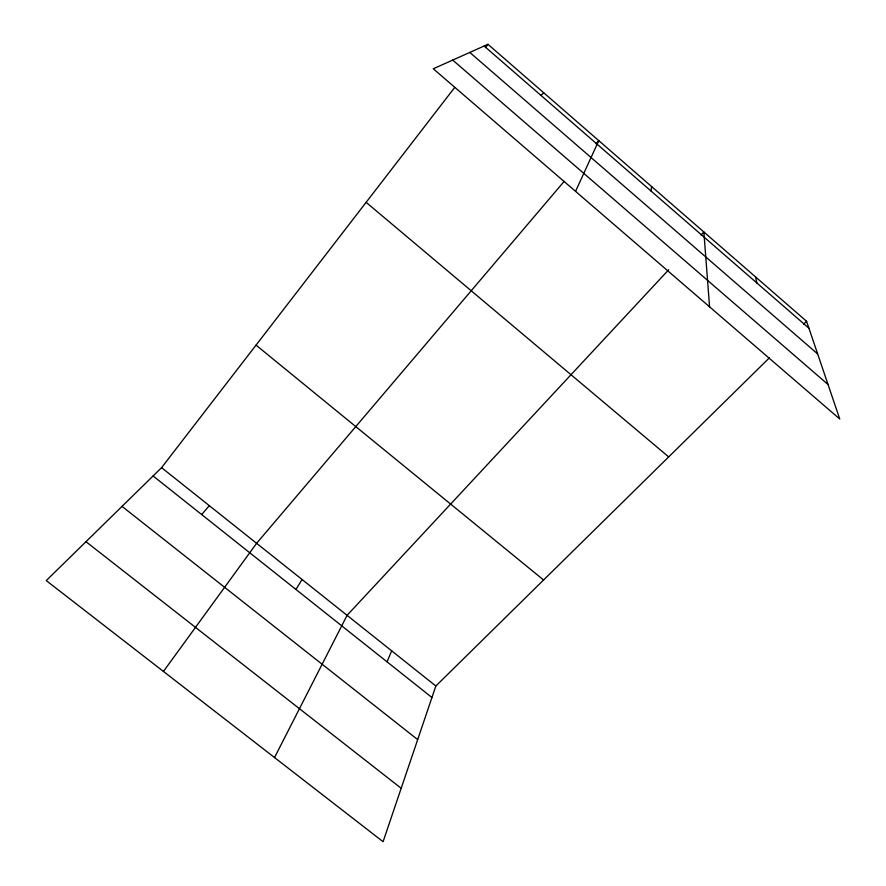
<?xml version="1.0" encoding="UTF-8"?>
<svg xmlns="http://www.w3.org/2000/svg" width="886" height="886" viewBox="0 0 886 886"><rect width="100%" height="100%" fill="white"/><g stroke="black" fill="none" stroke-linecap="round" stroke-linejoin="round"><path stroke-width="1.33" d="M651.022 191.022L651.62 186.569M769.369 357.855L435.846 686.008L383.084 841.7L46.249 580.596L161.573 467.653L454.673 87.481M387.049 661.842L391.667 650.833M575.557 191.354L598.781 140.641L596.123 143.776M274.527 757.552L347.079 615.338L668.72 269.732M295.957 589.467L302.06 579.488M163.445 671.444L256.608 543.306L564.138 181.409M485.473 47.534L487.964 44.3L806.559 321.264L839.751 419L433.287 68.776L487.964 44.3M201.665 514.544L209.329 505.662M701.081 234.956L703.861 231.977L709.564 306.833M803.624 324.154L806.559 321.264M540.981 95.422L543.705 92.753M85.975 541.689L401.192 788.285M122.035 506.382L417.683 739.611M153.09 475.959L431.947 697.515M161.573 467.653L435.846 686.008M256.032 345.13L543.594 579.998M366.128 202.34L668.686 456.91M452.713 60.082L828.033 384.491M484.121 46.017L808.918 328.197M469.801 52.429L817.656 353.946M755.503 276.875L756.888 282.999"/></g></svg>
